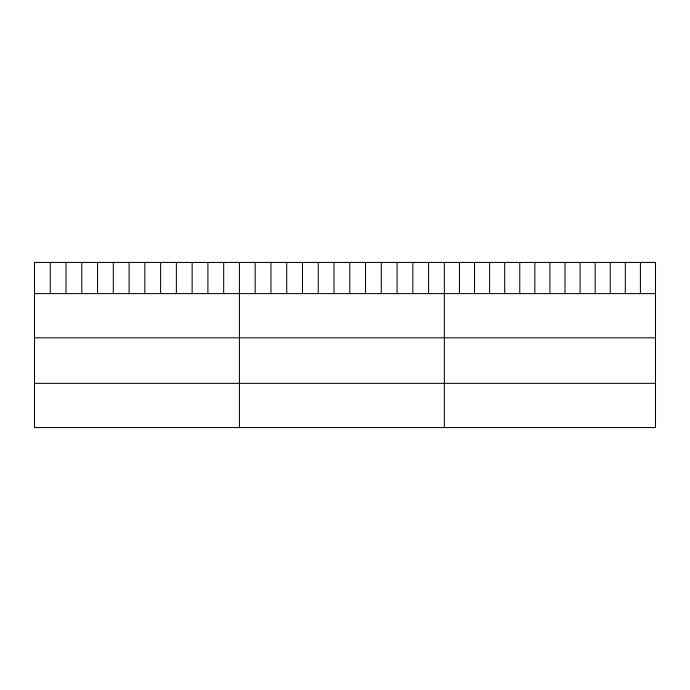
<?xml version="1.0" encoding="UTF-8"?>
<svg xmlns="http://www.w3.org/2000/svg" width="690" height="690" viewBox="0 0 690 690"><rect width="100%" height="100%" fill="white"/><g stroke="black" fill="none" stroke-linecap="round" stroke-linejoin="round"><path stroke-width="1.03" d="M34.5 293.612L655.5 293.612M34.5 337.815L655.5 337.815M34.5 383.355L655.5 383.355M640.415 262.441L640.415 293.612M625.338 262.441L625.338 293.612M610.253 262.441L610.253 293.612M595.177 262.441L595.177 293.612M580.092 262.441L580.092 293.612M565.015 262.441L565.015 293.612M549.93 262.441L549.93 293.612M534.845 262.441L534.845 293.612M519.768 262.441L519.768 293.612M504.683 262.441L504.683 293.612M489.607 262.441L489.607 293.612M474.522 262.441L474.522 293.612M459.445 262.441L459.445 293.612M444.36 262.441L444.36 427.559M428.594 262.441L428.594 293.612M412.836 262.441L412.836 293.612M397.069 262.441L397.069 293.612M381.303 262.441L381.303 293.612M365.545 262.441L365.545 293.612M349.778 262.441L349.778 293.612M334.012 262.441L334.012 293.612M318.245 262.441L318.245 293.612M302.487 262.441L302.487 293.612M286.721 262.441L286.721 293.612M270.954 262.441L270.954 293.612M255.197 262.441L255.197 293.612M239.43 262.441L239.43 427.559M223.663 262.441L223.663 293.612M207.906 262.441L207.906 293.612M192.139 262.441L192.139 293.612M176.373 262.441L176.373 293.612M160.615 262.441L160.615 293.612M144.848 262.441L144.848 293.612M129.082 262.441L129.082 293.612M113.315 262.441L113.315 293.612M97.557 262.441L97.557 293.612M81.791 262.441L81.791 293.612M66.024 262.441L66.024 293.612M50.267 262.441L50.267 293.612M655.5 262.441L34.5 262.441L34.5 427.559L655.5 427.559L655.5 262.441"/></g></svg>
